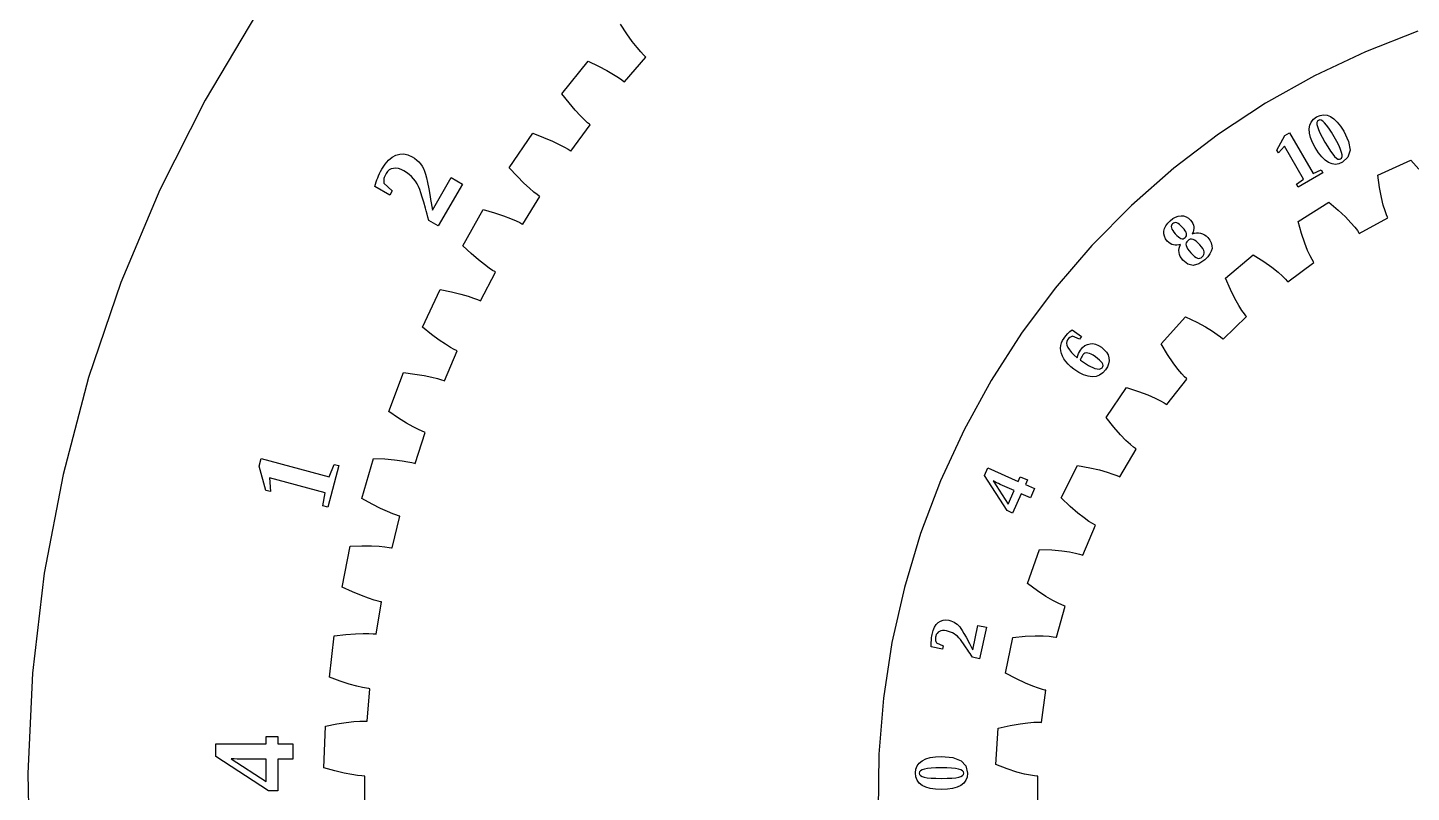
# Model space of a CAD drawing. Header units: metres. Extents: x -322 to 194, y -258 to 258.
# Drawn here: x -321.6 to -73.9, y 0 to 136.9 of the extents above; entities that cross this region are included whole.
import ezdxf

# ---------------------------------------------------------------- set-up
doc = ezdxf.new("R2010")
doc.units = ezdxf.units.M

msp = doc.modelspace()

# ---------------------------------------------------------------- linework, layer by layer
for p, q in [((-280.679, 139.423), (-289.877, 123.969)), ((-214.362, 135.865), (-215.504, 137.594)), ((-72.664, 136.285), (-82.0547, 132.629)), ((-213.361, 134.476), (-214.362, 135.865)), ((-212.515, 133.395), (-213.361, 134.476)), ((-214.742, 127.233), (-210.916, 131.632)), ((-211.835, 132.593), (-212.515, 133.395)), ((-211.333, 132.047), (-211.835, 132.593)), ((-211.023, 131.733), (-211.333, 132.047)), ((-210.916, 131.632), (-211.023, 131.733)), ((-82.0547, 132.629), (-91.1674, 128.326)), ((-225.957, 125.122), (-221.283, 130.95)), ((-221.283, 130.95), (-219.411, 130.058)), ((-219.411, 130.058), (-217.897, 129.26)), ((-217.897, 129.26), (-216.709, 128.572)), ((-216.709, 128.572), (-215.821, 128.01)), ((-215.821, 128.01), (-215.21, 127.589)), ((-215.21, 127.589), (-214.856, 127.325)), ((-214.856, 127.325), (-214.742, 127.233)), ((-91.1674, 128.326), (-99.9578, 123.397)), ((-289.877, 123.969), (-297.974, 107.911)), ((-224.681, 123.489), (-225.957, 125.122)), ((-223.573, 122.184), (-224.681, 123.489)), ((-222.643, 121.174), (-223.573, 122.184)), ((-99.9578, 123.397), (-108.383, 117.868)), ((-224.374, 114.855), (-220.91, 119.544)), ((-221.902, 120.429), (-222.643, 121.174)), ((-221.359, 119.924), (-221.902, 120.429)), ((-221.024, 119.636), (-221.359, 119.924)), ((-220.91, 119.544), (-221.024, 119.636)), ((-92.1402, 118.812), (-92.0429, 119.472)), ((-92.0429, 119.472), (-91.7888, 120.049)), ((-91.7888, 120.049), (-91.3779, 120.545)), ((-91.3779, 120.545), (-90.8103, 120.959)), ((-90.8103, 120.959), (-90.1886, 121.233)), ((-90.6772, 120.18), (-90.7642, 119.937)), ((-90.7642, 119.937), (-90.7642, 119.615)), ((-90.7642, 119.615), (-90.6774, 119.215)), ((-90.6774, 119.215), (-90.4952, 118.713)), ((-90.5033, 120.345), (-90.6772, 120.18)), ((-90.2691, 120.414), (-90.5033, 120.345)), ((-90.0067, 120.365), (-90.2691, 120.414)), ((-90.1886, 121.233), (-89.5679, 121.335)), ((-89.7158, 120.2), (-90.0067, 120.365)), ((-89.3966, 119.918), (-89.7158, 120.2)), ((-89.5679, 121.335), (-88.9483, 121.267)), ((-89.0389, 119.507), (-89.3966, 119.918)), ((-88.6328, 118.952), (-89.0389, 119.507)), ((-88.9483, 121.267), (-88.3298, 121.028)), ((-88.1783, 118.254), (-88.6328, 118.952)), ((-88.3298, 121.028), (-87.7178, 120.621)), ((-87.7178, 120.621), (-87.118, 120.048)), ((-87.118, 120.048), (-86.5303, 119.31)), ((-86.5303, 119.31), (-85.9547, 118.407)), ((-235.386, 111.859), (-231.19, 118.04)), ((-231.19, 118.04), (-229.253, 117.3)), ((-229.253, 117.3), (-227.68, 116.624)), ((-227.68, 116.624), (-226.441, 116.033)), ((-108.383, 117.868), (-116.402, 111.764)), ((-97.9342, 114.999), (-96.4821, 117.61)), ((-96.4821, 117.61), (-95.6481, 118.092)), ((-95.6481, 118.092), (-91.4451, 110.812)), ((-92.0862, 118.078), (-92.1402, 118.812)), ((-91.8869, 117.275), (-92.0862, 118.078)), ((-91.5422, 116.404), (-91.8869, 117.275)), ((-90.4952, 118.713), (-90.2101, 118.086)), ((-90.2101, 118.086), (-89.8221, 117.334)), ((-89.8221, 117.334), (-89.3313, 116.457)), ((-87.6755, 117.413), (-88.1783, 118.254)), ((-87.1877, 116.538), (-87.6755, 117.413)), ((-86.8022, 115.78), (-87.1877, 116.538)), ((-85.9547, 118.407), (-85.0868, 116.53)), ((-85.0868, 116.53), (-84.836, 114.977)), ((-256.362, 113.743), (-255.678, 114.115)), ((-255.678, 114.115), (-254.972, 114.312)), ((-254.972, 114.312), (-254.256, 114.331)), ((-254.256, 114.331), (-253.529, 114.17)), ((-253.529, 114.17), (-252.793, 113.831)), ((-226.441, 116.033), (-225.512, 115.543)), ((-225.512, 115.543), (-224.869, 115.172)), ((-224.869, 115.172), (-224.496, 114.937)), ((-224.496, 114.937), (-224.374, 114.855)), ((-97.6457, 114.5), (-97.9342, 114.999)), ((-96.551, 115.736), (-97.6457, 114.5)), ((-93.1425, 109.832), (-96.551, 115.736)), ((-91.0521, 115.464), (-91.5422, 116.404)), ((-90.472, 114.55), (-91.0521, 115.464)), ((-89.881, 113.801), (-90.472, 114.55)), ((-89.3313, 116.457), (-88.8091, 115.58)), ((-88.8091, 115.58), (-88.3441, 114.856)), ((-88.3441, 114.856), (-87.9362, 114.285)), ((-87.9362, 114.285), (-87.5854, 113.867)), ((-86.519, 115.139), (-86.8022, 115.78)), ((-86.3382, 114.615), (-86.519, 115.139)), ((-86.2516, 114.192), (-86.3382, 114.615)), ((-86.2518, 113.854), (-86.2516, 114.192)), ((-84.836, 114.977), (-85.2024, 113.747)), ((-258.424, 111.2), (-258.206, 111.593)), ((-258.206, 111.593), (-257.626, 112.482)), ((-257.626, 112.482), (-257.011, 113.198)), ((-257.011, 113.198), (-256.362, 113.743)), ((-256.534, 111.642), (-256.887, 111.458)), ((-256.128, 111.746), (-256.534, 111.642)), ((-255.691, 111.766), (-256.128, 111.746)), ((-255.242, 111.701), (-255.691, 111.766)), ((-254.779, 111.551), (-255.242, 111.701)), ((-254.304, 111.316), (-254.779, 111.551)), ((-252.793, 113.831), (-252.351, 113.551)), ((-252.351, 113.551), (-251.954, 113.244)), ((-251.954, 113.244), (-251.6, 112.911)), ((-251.6, 112.911), (-251.289, 112.551)), ((-251.289, 112.551), (-251.016, 112.158)), ((-251.016, 112.158), (-250.774, 111.723)), ((-250.774, 111.723), (-250.562, 111.246)), ((-233.984, 110.333), (-235.386, 111.859)), ((-116.402, 111.764), (-123.976, 105.116)), ((-89.2793, 113.216), (-89.881, 113.801)), ((-88.6667, 112.796), (-89.2793, 113.216)), ((-88.048, 112.545), (-88.6667, 112.796)), ((-87.4284, 112.469), (-88.048, 112.545)), ((-87.5854, 113.867), (-87.2769, 113.584)), ((-86.8076, 112.567), (-87.4284, 112.469)), ((-87.2769, 113.584), (-86.9953, 113.418)), ((-86.9953, 113.418), (-86.7406, 113.368)), ((-86.1859, 112.839), (-86.8076, 112.567)), ((-86.7406, 113.368), (-86.5128, 113.433)), ((-86.5128, 113.433), (-86.3389, 113.601)), ((-86.3389, 113.601), (-86.2518, 113.854)), ((-85.2024, 113.747), (-86.1859, 112.839)), ((-79.8631, 110.511), (-73.9707, 113.245)), ((-73.9707, 113.245), (-72.4881, 111.601)), ((-259.346, 108.919), (-259.216, 109.307)), ((-259.216, 109.307), (-259.082, 109.687)), ((-259.082, 109.687), (-258.944, 110.06)), ((-258.944, 110.06), (-258.793, 110.433)), ((-258.793, 110.433), (-258.62, 110.813)), ((-258.62, 110.813), (-258.424, 111.2)), ((-257.856, 109.707), (-257.866, 109.508)), ((-257.866, 109.508), (-257.857, 109.308)), ((-257.857, 109.308), (-257.831, 109.105)), ((-257.828, 109.904), (-257.856, 109.707)), ((-257.831, 109.105), (-256.338, 107.738)), ((-257.776, 110.11), (-257.828, 109.904)), ((-257.694, 110.336), (-257.776, 110.11)), ((-257.582, 110.58), (-257.694, 110.336)), ((-257.439, 110.844), (-257.582, 110.58)), ((-257.189, 111.192), (-257.439, 110.844)), ((-256.887, 111.458), (-257.189, 111.192)), ((-253.782, 110.99), (-254.304, 111.316)), ((-253.313, 110.642), (-253.782, 110.99)), ((-252.895, 110.274), (-253.313, 110.642)), ((-252.529, 109.885), (-252.895, 110.274)), ((-252.204, 109.466), (-252.529, 109.885)), ((-251.912, 109.007), (-252.204, 109.466)), ((-250.562, 111.246), (-250.382, 110.727)), ((-250.382, 110.727), (-250.208, 110.073)), ((-250.208, 110.073), (-250.016, 109.188)), ((-250.016, 109.188), (-249.807, 108.074)), ((-249.125, 104.279), (-245.773, 110.084)), ((-245.773, 110.084), (-243.779, 108.933)), ((-232.776, 109.12), (-233.984, 110.333)), ((-231.769, 108.186), (-232.776, 109.12)), ((-94.4233, 108.904), (-93.1425, 109.832)), ((-89.7038, 110.956), (-94.1318, 108.399)), ((-91.4451, 110.812), (-89.9953, 111.461)), ((-89.9953, 111.461), (-89.7038, 110.956)), ((-79.5643, 108.317), (-79.8631, 110.511)), ((-297.974, 107.911), (-304.932, 91.3266)), ((-259.472, 108.524), (-259.346, 108.919)), ((-256.781, 106.971), (-259.472, 108.524)), ((-256.338, 107.738), (-256.781, 106.971)), ((-251.653, 108.509), (-251.912, 109.007)), ((-251.425, 107.972), (-251.653, 108.509)), ((-251.204, 107.346), (-251.425, 107.972)), ((-250.964, 106.582), (-251.204, 107.346)), ((-250.703, 105.68), (-250.964, 106.582)), ((-249.807, 108.074), (-249.581, 106.73)), ((-249.581, 106.73), (-249.485, 106.159)), ((-243.779, 108.933), (-248.109, 101.434)), ((-232.993, 101.75), (-229.912, 106.699)), ((-230.971, 107.503), (-231.769, 108.186)), ((-230.389, 107.043), (-230.971, 107.503)), ((-230.033, 106.782), (-230.389, 107.043)), ((-229.912, 106.699), (-230.033, 106.782)), ((-94.1318, 108.399), (-94.4233, 108.904)), ((-79.224, 106.553), (-79.5643, 108.317)), ((-78.8807, 105.175), (-79.224, 106.553)), ((-250.423, 104.64), (-250.703, 105.68)), ((-250.28, 104.119), (-250.423, 104.64)), ((-250.125, 103.571), (-250.28, 104.119)), ((-249.485, 106.159), (-249.377, 105.56)), ((-249.377, 105.56), (-249.257, 104.933)), ((-249.257, 104.933), (-249.125, 104.279)), ((-243.732, 97.8892), (-240.039, 104.383)), ((-240.039, 104.383), (-238.05, 103.799)), ((-123.976, 105.116), (-131.067, 97.956)), ((-94.1033, 102.212), (-88.6279, 105.708)), ((-88.6279, 105.708), (-86.9393, 104.275)), ((-86.9393, 104.275), (-85.6356, 103.039)), ((-78.5668, 104.148), (-78.8807, 105.175)), ((-78.3106, 103.441), (-78.5668, 104.148)), ((-249.957, 102.997), (-250.125, 103.571)), ((-249.776, 102.396), (-249.957, 102.997)), ((-248.109, 101.434), (-249.776, 102.396)), ((-238.05, 103.799), (-236.429, 103.251)), ((-236.429, 103.251), (-235.147, 102.76)), ((-235.147, 102.76), (-234.181, 102.345)), ((-234.181, 102.345), (-233.511, 102.027)), ((-233.511, 102.027), (-233.12, 101.822)), ((-233.12, 101.822), (-232.993, 101.75)), ((-117.823, 101.451), (-117.486, 101.911)), ((-117.486, 101.911), (-117.041, 102.364)), ((-117.041, 102.364), (-116.553, 102.75)), ((-116.747, 101.673), (-116.827, 101.501)), ((-116.613, 101.827), (-116.747, 101.673)), ((-116.438, 101.951), (-116.613, 101.827)), ((-116.553, 102.75), (-116.066, 103.03)), ((-116.252, 102.018), (-116.438, 101.951)), ((-116.053, 102.029), (-116.252, 102.018)), ((-116.066, 103.03), (-115.58, 103.202)), ((-115.842, 101.984), (-116.053, 102.029)), ((-115.615, 101.878), (-115.842, 101.984)), ((-115.369, 101.71), (-115.615, 101.878)), ((-115.58, 103.202), (-115.095, 103.268)), ((-115.103, 101.478), (-115.369, 101.71)), ((-115.095, 103.268), (-114.625, 103.227)), ((-114.625, 103.227), (-114.184, 103.081)), ((-114.184, 103.081), (-113.772, 102.829)), ((-113.772, 102.829), (-113.388, 102.472)), ((-113.388, 102.472), (-113.166, 102.191)), ((-113.166, 102.191), (-112.997, 101.901)), ((-112.997, 101.901), (-112.88, 101.6)), ((-112.88, 101.6), (-112.815, 101.288)), ((-93.5147, 100.078), (-94.1033, 102.212)), ((-85.6356, 103.039), (-84.6593, 102.009)), ((-84.6593, 102.009), (-83.9623, 101.191)), ((-83.1732, 100.104), (-78.0753, 102.898)), ((-78.1384, 103.031), (-78.3106, 103.441)), ((-78.0753, 102.898), (-78.1384, 103.031)), ((-118.183, 100.044), (-118.171, 100.512)), ((-118.086, 99.5922), (-118.183, 100.044)), ((-118.171, 100.512), (-118.051, 100.985)), ((-117.88, 99.157), (-118.086, 99.5922)), ((-118.051, 100.985), (-117.823, 101.451)), ((-117.564, 98.7382), (-117.88, 99.157)), ((-116.827, 101.501), (-116.853, 101.311)), ((-116.853, 101.311), (-116.824, 101.103)), ((-116.824, 101.103), (-116.738, 100.873)), ((-116.738, 100.873), (-116.592, 100.614)), ((-116.592, 100.614), (-116.386, 100.327)), ((-116.386, 100.327), (-116.119, 100.011)), ((-116.119, 100.011), (-115.826, 99.7051)), ((-115.826, 99.7051), (-115.56, 99.4658)), ((-115.56, 99.4658), (-115.319, 99.2933)), ((-115.319, 99.2933), (-115.104, 99.1877)), ((-115.104, 99.1877), (-114.908, 99.1436)), ((-114.819, 101.182), (-115.103, 101.478)), ((-114.908, 99.1436), (-114.72, 99.1543)), ((-114.551, 100.865), (-114.819, 101.182)), ((-114.72, 99.1543), (-114.542, 99.2197)), ((-114.346, 100.576), (-114.551, 100.865)), ((-114.542, 99.2197), (-114.374, 99.3399)), ((-114.374, 99.3399), (-114.227, 99.5039)), ((-114.203, 100.316), (-114.346, 100.576)), ((-114.227, 99.5039), (-114.137, 99.6828)), ((-114.123, 100.085), (-114.203, 100.316)), ((-114.137, 99.6828), (-114.102, 99.8765)), ((-114.102, 99.8765), (-114.123, 100.085)), ((-112.932, 100.346), (-113.074, 100.035)), ((-113.074, 100.035), (-112.69, 100.157)), ((-112.841, 100.659), (-112.932, 100.346)), ((-112.802, 100.973), (-112.841, 100.659)), ((-112.815, 101.288), (-112.802, 100.973)), ((-112.69, 100.157), (-112.314, 100.219)), ((-112.314, 100.219), (-111.945, 100.221)), ((-111.945, 100.221), (-111.583, 100.162)), ((-111.583, 100.162), (-111.234, 100.045)), ((-111.234, 100.045), (-110.903, 99.8712)), ((-110.903, 99.8712), (-110.59, 99.6396)), ((-110.59, 99.6396), (-110.295, 99.3506)), ((-110.295, 99.3506), (-109.925, 98.8705)), ((-92.9423, 98.3748), (-93.5147, 100.078)), ((-83.9623, 101.191), (-83.5045, 100.595)), ((-83.5045, 100.595), (-83.2514, 100.229)), ((-83.2514, 100.229), (-83.1732, 100.104)), ((-242.213, 96.4785), (-243.732, 97.8892)), ((-131.067, 97.956), (-137.642, 90.3185)), ((-117.305, 98.4839), (-117.564, 98.7382)), ((-117.033, 98.2815), (-117.305, 98.4839)), ((-116.746, 98.131), (-117.033, 98.2815)), ((-116.446, 98.0324), (-116.746, 98.131)), ((-116.136, 97.985), (-116.446, 98.0324)), ((-115.821, 97.9876), (-116.136, 97.985)), ((-115.501, 98.0402), (-115.821, 97.9876)), ((-115.175, 98.1428), (-115.501, 98.0402)), ((-115.467, 97.0673), (-115.428, 97.4295)), ((-115.448, 96.7013), (-115.467, 97.0673)), ((-115.37, 96.3396), (-115.448, 96.7013)), ((-115.428, 97.4295), (-115.331, 97.788)), ((-115.331, 97.788), (-115.175, 98.1428)), ((-114.176, 98.3853), (-114.214, 98.1573)), ((-114.214, 98.1573), (-114.184, 97.9124)), ((-114.184, 97.9124), (-114.083, 97.6413)), ((-114.071, 98.5966), (-114.176, 98.3853)), ((-114.083, 97.6413), (-113.909, 97.3338)), ((-113.898, 98.791), (-114.071, 98.5966)), ((-113.909, 97.3338), (-113.661, 96.99)), ((-113.676, 98.9512), (-113.898, 98.791)), ((-113.443, 99.0412), (-113.676, 98.9512)), ((-113.661, 96.99), (-113.339, 96.6099)), ((-113.199, 99.0608), (-113.443, 99.0412)), ((-112.945, 99.0101), (-113.199, 99.0608)), ((-112.674, 98.8865), (-112.945, 99.0101)), ((-112.381, 98.6872), (-112.674, 98.8865)), ((-112.065, 98.4124), (-112.381, 98.6872)), ((-111.726, 98.0619), (-112.065, 98.4124)), ((-111.425, 97.7014), (-111.726, 98.0619)), ((-111.195, 97.3704), (-111.425, 97.7014)), ((-111.038, 97.0689), (-111.195, 97.3704)), ((-110.952, 96.797), (-111.038, 97.0689)), ((-110.936, 96.5476), (-110.952, 96.797)), ((-109.673, 96.9173), (-109.927, 96.4144)), ((-109.925, 98.8705), (-109.678, 98.3873)), ((-109.678, 98.3873), (-109.552, 97.9011)), ((-109.549, 97.4118), (-109.673, 96.9173)), ((-109.552, 97.9011), (-109.549, 97.4118)), ((-92.4185, 97.0554), (-92.9423, 98.3748)), ((-91.9704, 96.0791), (-92.4185, 97.0554)), ((-240.912, 95.3654), (-242.213, 96.4785)), ((-239.834, 94.5151), (-240.912, 95.3654)), ((-238.984, 93.8971), (-239.834, 94.5151)), ((-115.23, 95.9891), (-115.37, 96.3396)), ((-115.031, 95.6496), (-115.23, 95.9891)), ((-114.77, 95.3211), (-115.031, 95.6496)), ((-113.874, 94.6029), (-114.77, 95.3211)), ((-112.918, 94.3738), (-113.874, 94.6029)), ((-113.339, 96.6099), (-113.002, 96.2586)), ((-113.002, 96.2586), (-112.694, 95.9859)), ((-111.903, 94.6339), (-112.918, 94.3738)), ((-112.694, 95.9859), (-112.415, 95.7917)), ((-112.415, 95.7917), (-112.166, 95.676)), ((-112.166, 95.676), (-111.935, 95.6328)), ((-111.935, 95.6328), (-111.711, 95.6543)), ((-110.83, 95.3829), (-111.903, 94.6339)), ((-111.711, 95.6543), (-111.496, 95.7408)), ((-111.496, 95.7408), (-111.288, 95.892)), ((-111.288, 95.892), (-111.104, 96.0951)), ((-111.104, 96.0951), (-110.987, 96.3136)), ((-110.987, 96.3136), (-110.936, 96.5476)), ((-110.313, 95.9029), (-110.83, 95.3829)), ((-109.927, 96.4144), (-110.313, 95.9029)), ((-107.11, 92.0898), (-102.15, 96.2837)), ((-102.15, 96.2837), (-100.285, 95.0891)), ((-100.285, 95.0891), (-98.8284, 94.0379)), ((-95.9967, 91.4575), (-91.3167, 94.9057)), ((-91.6224, 95.4129), (-91.9704, 96.0791)), ((-91.397, 95.0293), (-91.6224, 95.4129)), ((-91.3167, 94.9057), (-91.397, 95.0293)), ((-240.542, 88.0017), (-237.865, 93.1804)), ((-238.368, 93.4845), (-238.984, 93.8971)), ((-237.992, 93.253), (-238.368, 93.4845)), ((-237.865, 93.1804), (-237.992, 93.253)), ((-106.242, 90.0526), (-107.11, 92.0898)), ((-98.8284, 94.0379), (-97.7234, 93.1467)), ((-97.7234, 93.1467), (-96.9237, 92.4295)), ((-96.9237, 92.4295), (-96.3905, 91.8997)), ((-96.3905, 91.8997), (-96.0909, 91.5708)), ((-304.932, 91.3266), (-310.716, 74.2975)), ((-250.941, 83.3), (-247.776, 90.0669)), ((-247.776, 90.0669), (-245.747, 89.643)), ((-245.747, 89.643), (-244.087, 89.2252)), ((-244.087, 89.2252), (-242.77, 88.8373)), ((-137.642, 90.3185), (-143.668, 82.2411)), ((-105.448, 88.4413), (-106.242, 90.0526)), ((-96.0909, 91.5708), (-95.9967, 91.4575)), ((-242.77, 88.8373), (-241.774, 88.501)), ((-241.774, 88.501), (-241.081, 88.2366)), ((-241.081, 88.2366), (-240.675, 88.0638)), ((-240.675, 88.0638), (-240.542, 88.0017)), ((-104.753, 87.2034), (-105.448, 88.4413)), ((-104.179, 86.2955), (-104.753, 87.2034)), ((-118.652, 80.3239), (-114.295, 85.1416)), ((-114.295, 85.1416), (-112.288, 84.2062)), ((-107.553, 81.1785), (-103.375, 85.2198)), ((-103.745, 85.6816), (-104.179, 86.2955)), ((-103.471, 85.3315), (-103.745, 85.6816)), ((-103.375, 85.2198), (-103.471, 85.3315)), ((-249.315, 82.0145), (-250.941, 83.3)), ((-247.93, 81.0082), (-249.315, 82.0145)), ((-143.668, 82.2411), (-149.115, 73.7629)), ((-136.041, 81.3633), (-135.718, 81.7768)), ((-135.718, 81.7768), (-135.372, 82.1613)), ((-135.372, 82.1613), (-135.001, 82.5169)), ((-135.001, 82.5169), (-134.606, 82.8435)), ((-134.606, 82.8435), (-132.933, 81.628)), ((-112.288, 84.2062), (-110.704, 83.3585)), ((-110.704, 83.3585), (-109.49, 82.6225)), ((-109.49, 82.6225), (-108.602, 82.0183)), ((-108.602, 82.0183), (-108.003, 81.5643)), ((-246.788, 80.2462), (-247.93, 81.0082)), ((-245.891, 79.6977), (-246.788, 80.2462)), ((-245.244, 79.3354), (-245.891, 79.6977)), ((-244.851, 79.1345), (-245.244, 79.3354)), ((-136.655, 79.5708), (-136.612, 80.0444)), ((-136.622, 79.0881), (-136.655, 79.5708)), ((-136.612, 80.0444), (-136.496, 80.501)), ((-136.496, 80.501), (-136.305, 80.9406)), ((-136.305, 80.9406), (-136.041, 81.3633)), ((-135.548, 80.7727), (-135.589, 80.442)), ((-135.589, 80.442), (-135.524, 80.0737)), ((-135.402, 81.0658), (-135.548, 80.7727)), ((-135.524, 80.0737), (-135.352, 79.6676)), ((-135.224, 81.2733), (-135.402, 81.0658)), ((-135.352, 79.6676), (-135.08, 79.2355)), ((-135.017, 81.4461), (-135.224, 81.2733)), ((-134.781, 81.5841), (-135.017, 81.4461)), ((-134.515, 81.6873), (-134.781, 81.5841)), ((-133.28, 81.1507), (-134.515, 81.6873)), ((-132.933, 81.628), (-133.28, 81.1507)), ((-133.09, 79.2191), (-132.711, 79.6666)), ((-132.711, 79.6666), (-132.302, 80.0051)), ((-132.302, 80.0051), (-131.863, 80.2346)), ((-131.863, 80.2346), (-131.396, 80.3552)), ((-131.396, 80.3552), (-130.907, 80.3652)), ((-130.907, 80.3652), (-130.406, 80.2617)), ((-130.406, 80.2617), (-129.892, 80.0448)), ((-129.892, 80.0448), (-129.366, 79.7145)), ((-129.366, 79.7145), (-128.845, 79.2789)), ((-117.52, 78.4205), (-118.652, 80.3239)), ((-108.003, 81.5643), (-107.662, 81.2782)), ((-107.662, 81.2782), (-107.553, 81.1785)), ((-246.976, 73.6973), (-244.718, 79.0723)), ((-244.718, 79.0723), (-244.851, 79.1345)), ((-136.512, 78.6031), (-136.622, 79.0881)), ((-136.326, 78.116), (-136.512, 78.6031)), ((-136.062, 77.6266), (-136.326, 78.116)), ((-135.722, 77.1439), (-136.062, 77.6266)), ((-135.311, 76.6759), (-135.722, 77.1439)), ((-135.08, 79.2355), (-134.713, 78.7879)), ((-134.713, 78.7879), (-134.251, 78.3249)), ((-134.251, 78.3249), (-133.693, 77.8464)), ((-133.693, 77.8464), (-133.589, 78.2267)), ((-133.589, 78.2267), (-133.454, 78.5823)), ((-133.454, 78.5823), (-133.288, 78.913)), ((-133.288, 78.913), (-133.09, 79.2191)), ((-133.049, 77.6824), (-133.146, 77.4319)), ((-133.146, 77.4319), (-133.119, 77.4119)), ((-133.119, 77.4119), (-131.669, 76.4511)), ((-132.938, 77.9193), (-133.049, 77.6824)), ((-132.812, 78.1427), (-132.938, 77.9193)), ((-132.671, 78.3526), (-132.812, 78.1427)), ((-132.501, 78.5316), (-132.671, 78.3526)), ((-132.297, 78.6463), (-132.501, 78.5316)), ((-132.06, 78.6967), (-132.297, 78.6463)), ((-131.789, 78.6828), (-132.06, 78.6967)), ((-131.488, 78.6077), (-131.789, 78.6828)), ((-131.162, 78.4732), (-131.488, 78.6077)), ((-130.81, 78.2791), (-131.162, 78.4732)), ((-130.433, 78.0255), (-130.81, 78.2791)), ((-130.031, 77.7183), (-130.433, 78.0255)), ((-129.697, 77.4316), (-130.031, 77.7183)), ((-129.431, 77.1654), (-129.697, 77.4316)), ((-129.234, 76.9196), (-129.431, 77.1654)), ((-129.11, 76.6884), (-129.234, 76.9196)), ((-128.845, 79.2789), (-128.446, 78.8178)), ((-128.446, 78.8178), (-128.169, 78.3313)), ((-128.169, 78.3313), (-128.014, 77.8194)), ((-127.983, 77.2917), (-128.075, 76.7572)), ((-128.014, 77.8194), (-127.983, 77.2917)), ((-116.518, 76.9294), (-117.52, 78.4205)), ((-115.665, 75.7953), (-116.518, 76.9294)), ((-256.968, 68.1842), (-254.351, 75.1811)), ((-254.351, 75.1811), (-252.295, 74.9198)), ((-252.295, 74.9198), (-250.607, 74.6352)), ((-250.607, 74.6352), (-249.263, 74.3532)), ((-249.263, 74.3532), (-248.244, 74.097)), ((-134.826, 76.2227), (-135.311, 76.6759)), ((-134.269, 75.7842), (-134.826, 76.2227)), ((-133.381, 75.2029), (-134.269, 75.7842)), ((-132.539, 74.7837), (-133.381, 75.2029)), ((-131.744, 74.5267), (-132.539, 74.7837)), ((-130.996, 74.432), (-131.744, 74.5267)), ((-131.669, 76.4511), (-130.532, 75.9036)), ((-130.304, 74.4995), (-130.996, 74.432)), ((-130.532, 75.9036), (-129.709, 75.7692)), ((-129.68, 74.728), (-130.304, 74.4995)), ((-129.709, 75.7692), (-129.2, 76.048)), ((-129.121, 75.1175), (-129.68, 74.728)), ((-129.2, 76.048), (-129.093, 76.2527)), ((-128.629, 75.668), (-129.121, 75.1175)), ((-129.063, 76.4661), (-129.11, 76.6884)), ((-129.093, 76.2527), (-129.063, 76.4661)), ((-128.291, 76.216), (-128.629, 75.668)), ((-128.075, 76.7572), (-128.291, 76.216)), ((-114.975, 74.9721), (-115.665, 75.7953)), ((-114.463, 74.4214), (-114.975, 74.9721)), ((-114.144, 74.111), (-114.463, 74.4214)), ((-310.716, 74.2975), (-315.297, 56.9065)), ((-248.244, 74.097), (-247.532, 73.8886)), ((-247.532, 73.8886), (-247.113, 73.7485)), ((-247.113, 73.7485), (-246.976, 73.6973)), ((-149.115, 73.7629), (-153.958, 64.9254)), ((-128.523, 67.1246), (-124.846, 72.4801)), ((-124.846, 72.4801), (-122.732, 71.8205)), ((-117.637, 69.4509), (-114.034, 74.0131)), ((-114.034, 74.0131), (-114.144, 74.111)), ((-122.732, 71.8205), (-121.05, 71.1916)), ((-121.05, 71.1916), (-119.748, 70.6239)), ((-119.748, 70.6239), (-118.788, 70.1435)), ((-118.788, 70.1435), (-118.133, 69.7734)), ((-118.133, 69.7734), (-117.758, 69.5353)), ((-117.758, 69.5353), (-117.637, 69.4509)), ((-255.245, 67.032), (-256.968, 68.1842)), ((-253.784, 66.1389), (-255.245, 67.032)), ((-127.147, 65.389), (-128.523, 67.1246)), ((-252.585, 65.47), (-253.784, 66.1389)), ((-251.648, 64.9945), (-252.585, 65.47)), ((-252.253, 58.9268), (-250.429, 64.4642)), ((-250.974, 64.6847), (-251.648, 64.9945)), ((-250.567, 64.5157), (-250.974, 64.6847)), ((-250.429, 64.4642), (-250.567, 64.5157)), ((-153.958, 64.9254), (-158.173, 55.7715)), ((-125.956, 64.0448), (-127.147, 65.389)), ((-124.958, 63.0346), (-125.956, 64.0448)), ((-124.165, 62.3107), (-124.958, 63.0346)), ((-123.584, 61.8332), (-124.165, 62.3107)), ((-280.205, 58.3932), (-279.831, 59.79)), ((-279.831, 59.79), (-267.622, 56.5188)), ((-261.775, 52.6373), (-259.722, 59.8201)), ((-259.722, 59.8201), (-257.652, 59.7229)), ((-257.652, 59.7229), (-255.946, 59.5733)), ((-255.946, 59.5733), (-254.585, 59.399)), ((-126.067, 56.484), (-123.105, 61.4856)), ((-123.227, 61.568), (-123.584, 61.8332)), ((-123.105, 61.4856), (-123.227, 61.568)), ((-279.009, 54.086), (-280.205, 58.3932)), ((-265.925, 58.5217), (-267.913, 51.1024)), ((-267.622, 56.5188), (-266.771, 58.7484)), ((-266.771, 58.7484), (-265.925, 58.5217)), ((-254.585, 59.399), (-253.548, 59.2246)), ((-253.548, 59.2246), (-252.822, 59.0733)), ((-252.822, 59.0733), (-252.394, 58.967)), ((-252.394, 58.967), (-252.253, 58.9268)), ((-150.306, 56.7695), (-149.699, 58.1325)), ((-149.699, 58.1325), (-144.246, 55.7043)), ((-136.546, 52.7275), (-133.616, 58.5252)), ((-133.616, 58.5252), (-131.433, 58.1533)), ((-131.433, 58.1533), (-129.682, 57.7542)), ((-129.682, 57.7542), (-128.316, 57.365)), ((-128.316, 57.365), (-127.3, 57.017)), ((-127.3, 57.017), (-126.602, 56.7374)), ((-315.297, 56.9065), (-318.655, 39.2383)), ((-268.384, 53.6751), (-278.313, 56.3355)), ((-278.313, 56.3355), (-278.173, 53.8618)), ((-158.173, 55.7715), (-161.739, 46.346)), ((-146.258, 50.4835), (-150.306, 56.7695)), ((-148.444, 55.6178), (-148.748, 55.7855)), ((-148.748, 55.7855), (-146.06, 51.6281)), ((-148.128, 55.4537), (-148.444, 55.6178)), ((-147.799, 55.2933), (-148.128, 55.4537)), ((-147.457, 55.1365), (-147.799, 55.2933)), ((-144.988, 54.0371), (-147.457, 55.1365)), ((-144.246, 55.7043), (-143.876, 56.5338)), ((-143.876, 56.5338), (-142.606, 55.9684)), ((-142.606, 55.9684), (-142.976, 55.139)), ((-142.976, 55.139), (-141.339, 54.4101)), ((-126.602, 56.7374), (-126.198, 56.5515)), ((-126.198, 56.5515), (-126.067, 56.484)), ((-278.173, 53.8618), (-279.009, 54.086)), ((-268.759, 51.3292), (-268.384, 53.6751)), ((-259.966, 51.6256), (-261.775, 52.6373)), ((-146.06, 51.6281), (-144.988, 54.0371)), ((-143.718, 53.4717), (-145.249, 50.0341)), ((-142.081, 52.7429), (-143.718, 53.4717)), ((-141.339, 54.4101), (-142.081, 52.7429)), ((-134.951, 51.1907), (-136.546, 52.7275)), ((-267.913, 51.1024), (-268.759, 51.3292)), ((-258.439, 50.8515), (-259.966, 51.6256)), ((-257.191, 50.28), (-258.439, 50.8515)), ((-256.219, 49.8804), (-257.191, 50.28)), ((-255.523, 49.6251), (-256.219, 49.8804)), ((-255.103, 49.489), (-255.523, 49.6251)), ((-145.249, 50.0341), (-146.258, 50.4835)), ((-133.591, 50.0173), (-134.951, 51.1907)), ((-132.468, 49.149), (-133.591, 50.0173)), ((-256.339, 43.7838), (-254.962, 49.4486)), ((-254.962, 49.4486), (-255.103, 49.489)), ((-132.694, 42.5091), (-130.425, 47.861)), ((-131.585, 48.5374), (-132.468, 49.149)), ((-130.946, 48.1415), (-131.585, 48.5374)), ((-130.557, 47.9263), (-130.946, 48.1415)), ((-130.425, 47.861), (-130.557, 47.9263)), ((-161.739, 46.346), (-164.639, 36.6946)), ((-265.332, 36.7577), (-263.856, 44.0808)), ((-263.856, 44.0808), (-261.785, 44.1485)), ((-261.785, 44.1485), (-260.073, 44.1349)), ((-260.073, 44.1349), (-258.701, 44.0692)), ((-258.701, 44.0692), (-257.655, 43.9778)), ((-257.655, 43.9778), (-256.919, 43.8846)), ((-256.919, 43.8846), (-256.483, 43.8127)), ((-256.483, 43.8127), (-256.339, 43.7838)), ((-142.578, 37.3895), (-140.447, 43.5259)), ((-140.447, 43.5259), (-138.234, 43.4483)), ((-138.234, 43.4483), (-136.445, 43.2862)), ((-136.445, 43.2862), (-135.04, 43.0825)), ((-135.04, 43.0825), (-133.987, 42.873)), ((-133.987, 42.873), (-133.258, 42.6889)), ((-133.258, 42.6889), (-132.833, 42.5585)), ((-132.833, 42.5585), (-132.694, 42.5091)), ((-318.655, 39.2383), (-320.772, 21.3789)), ((-140.793, 36.0789), (-142.578, 37.3895)), ((-263.448, 35.8929), (-265.332, 36.7577)), ((-261.865, 35.2425), (-263.448, 35.8929)), ((-260.575, 34.772), (-261.865, 35.2425)), ((-259.574, 34.4509), (-260.575, 34.772)), ((-164.639, 36.6946), (-166.859, 26.8645)), ((-139.289, 35.0973), (-140.793, 36.0789)), ((-138.06, 34.3864), (-139.289, 35.0973)), ((-258.86, 34.2517), (-259.574, 34.4509)), ((-259.21, 28.364), (-258.287, 34.1204)), ((-258.43, 34.1494), (-258.86, 34.2517)), ((-258.287, 34.1204), (-258.43, 34.1494)), ((-137.103, 33.8979), (-138.06, 34.3864)), ((-137.399, 27.7756), (-135.863, 33.3822)), ((-136.417, 33.5907), (-137.103, 33.8979)), ((-136.003, 33.4294), (-136.417, 33.5907)), ((-135.863, 33.3822), (-136.003, 33.4294)), ((-159.228, 29.5642), (-158.928, 30.0423)), ((-158.928, 30.0423), (-158.571, 30.4187)), ((-158.571, 30.4187), (-158.165, 30.6887)), ((-158.165, 30.6887), (-157.714, 30.8476)), ((-157.714, 30.8476), (-157.221, 30.8954)), ((-157.221, 30.8954), (-156.683, 30.8321)), ((-156.683, 30.8321), (-156.345, 30.7451)), ((-156.345, 30.7451), (-156.03, 30.6324)), ((-156.03, 30.6324), (-155.737, 30.494)), ((-155.737, 30.494), (-155.466, 30.3301)), ((-155.466, 30.3301), (-155.212, 30.1373)), ((-155.212, 30.1373), (-154.969, 29.9118)), ((-154.969, 29.9118), (-154.736, 29.6533)), ((-152.387, 25.5372), (-151.46, 29.9017)), ((-151.46, 29.9017), (-149.96, 29.583)), ((-267.616, 20.6456), (-266.727, 28.0628)), ((-266.727, 28.0628), (-264.667, 28.2949)), ((-264.667, 28.2949), (-262.959, 28.4173)), ((-262.959, 28.4173), (-261.587, 28.4608)), ((-261.587, 28.4608), (-260.536, 28.4528)), ((-260.536, 28.4528), (-259.796, 28.4185)), ((-259.796, 28.4185), (-259.356, 28.3813)), ((-259.356, 28.3813), (-259.21, 28.364)), ((-159.806, 27.1795), (-159.787, 27.4467)), ((-159.787, 27.4467), (-159.756, 27.723)), ((-159.756, 27.723), (-159.711, 28.0082)), ((-159.711, 28.0082), (-159.654, 28.3025)), ((-159.654, 28.3025), (-159.47, 28.9842)), ((-159.47, 28.9842), (-159.228, 29.5642)), ((-159.071, 27.6115), (-159.077, 27.452)), ((-159.077, 27.452), (-159.067, 27.3109)), ((-159.05, 27.7893), (-159.071, 27.6115)), ((-159.067, 27.3109), (-159.045, 27.1803)), ((-159.014, 27.9855), (-159.05, 27.7893)), ((-158.927, 28.257), (-159.014, 27.9855)), ((-158.791, 28.4876), (-158.927, 28.257)), ((-158.605, 28.6772), (-158.791, 28.4876)), ((-158.369, 28.8258), (-158.605, 28.6772)), ((-158.096, 28.9287), (-158.369, 28.8258)), ((-157.797, 28.9802), (-158.096, 28.9287)), ((-157.473, 28.9803), (-157.797, 28.9802)), ((-157.123, 28.9288), (-157.473, 28.9803)), ((-156.724, 28.8293), (-157.123, 28.9288)), ((-156.355, 28.7059), (-156.724, 28.8293)), ((-156.014, 28.5586), (-156.355, 28.7059)), ((-155.701, 28.3875), (-156.014, 28.5586)), ((-155.409, 28.1887), (-155.701, 28.3875)), ((-155.13, 27.9583), (-155.409, 28.1887)), ((-154.863, 27.6963), (-155.13, 27.9583)), ((-154.608, 27.4027), (-154.863, 27.6963)), ((-154.736, 29.6533), (-154.514, 29.3621)), ((-154.339, 27.0517), (-154.608, 27.4027)), ((-154.514, 29.3621), (-154.269, 28.9834)), ((-154.269, 28.9834), (-153.965, 28.4627)), ((-153.965, 28.4627), (-153.603, 27.8001)), ((-153.603, 27.8001), (-153.004, 26.6533)), ((-149.96, 29.583), (-151.158, 23.945)), ((-146.513, 21.3842), (-145.219, 27.7499)), ((-145.219, 27.7499), (-143.015, 27.9679)), ((-143.015, 27.9679), (-141.22, 28.0458)), ((-141.22, 28.0458), (-139.801, 28.0311)), ((-139.801, 28.0311), (-138.729, 27.9639)), ((-138.729, 27.9639), (-137.982, 27.8786)), ((-137.982, 27.8786), (-137.543, 27.8061)), ((-137.543, 27.8061), (-137.399, 27.7756)), ((-166.859, 26.8645), (-168.387, 16.9035)), ((-159.826, 26.3751), (-159.823, 26.6473)), ((-159.825, 26.0989), (-159.826, 26.3751)), ((-157.802, 25.6689), (-159.825, 26.0989)), ((-159.823, 26.6473), (-159.817, 26.9155)), ((-159.817, 26.9155), (-159.806, 27.1795)), ((-159.045, 27.1803), (-159.01, 27.0525)), ((-159.01, 27.0525), (-158.963, 26.9274)), ((-158.963, 26.9274), (-158.905, 26.8051)), ((-158.905, 26.8051), (-157.68, 26.246)), ((-157.68, 26.246), (-157.802, 25.6689)), ((-154.029, 26.6174), (-154.339, 27.0517)), ((-153.678, 26.0999), (-154.029, 26.6174)), ((-153.286, 25.4992), (-153.678, 26.0999)), ((-153.087, 25.1984), (-153.286, 25.4992)), ((-152.876, 24.8835), (-153.087, 25.1984)), ((-153.004, 26.6533), (-152.811, 26.2963)), ((-152.651, 24.5546), (-152.876, 24.8835)), ((-152.811, 26.2963), (-152.606, 25.9242)), ((-152.606, 25.9242), (-152.387, 25.5372)), ((-152.412, 24.2115), (-152.651, 24.5546)), ((-151.158, 23.945), (-152.412, 24.2115)), ((-320.772, 21.3789), (-321.637, 3.41534)), ((-265.669, 19.9333), (-267.616, 20.6456)), ((-264.039, 19.4107), (-265.669, 19.9333)), ((-144.569, 20.3232), (-146.513, 21.3842)), ((-142.947, 19.5509), (-144.569, 20.3232)), ((-262.716, 19.0441), (-264.039, 19.4107)), ((-261.693, 18.8036), (-262.716, 19.0441)), ((-260.965, 18.6618), (-261.693, 18.8036)), ((-260.529, 18.5939), (-260.965, 18.6618)), ((-260.847, 12.7648), (-260.383, 18.5764)), ((-260.383, 18.5764), (-260.529, 18.5939)), ((-141.635, 19.0102), (-142.947, 19.5509)), ((-140.621, 18.6535), (-141.635, 19.0102)), ((-139.9, 18.4406), (-140.621, 18.6535)), ((-140.098, 12.5464), (-139.323, 18.3078)), ((-139.468, 18.3359), (-139.9, 18.4406)), ((-139.323, 18.3078), (-139.468, 18.3359)), ((-168.387, 16.9035), (-169.217, 6.86014)), ((-266.281, 12.2624), (-264.588, 12.5201)), ((-264.588, 12.5201), (-263.224, 12.6725)), ((-263.224, 12.6725), (-262.176, 12.748)), ((-262.176, 12.748), (-261.435, 12.7726)), ((-261.435, 12.7726), (-260.993, 12.7706)), ((-260.993, 12.7706), (-260.847, 12.7648)), ((-143.922, 12.3049), (-142.513, 12.4796)), ((-142.513, 12.4796), (-141.441, 12.5558)), ((-141.441, 12.5558), (-140.69, 12.5708)), ((-140.69, 12.5708), (-140.245, 12.5575)), ((-140.245, 12.5575), (-140.098, 12.5464)), ((-278.936, 8.67999), (-278.936, 10.045)), ((-278.936, 10.045), (-276.848, 10.045)), ((-276.848, 10.045), (-276.848, 8.67999)), ((-268.613, 4.40303), (-268.316, 11.8674)), ((-268.316, 11.8674), (-266.281, 12.2624)), ((-148.279, 4.99733), (-147.845, 11.4787)), ((-147.845, 11.4787), (-145.69, 11.9885)), ((-145.69, 11.9885), (-143.922, 12.3049)), ((-287.92, 6.439), (-287.92, 8.67999)), ((-287.92, 8.67999), (-278.936, 8.67999)), ((-276.848, 8.67999), (-274.16, 8.67999)), ((-274.16, 8.67999), (-274.16, 5.939)), ((-278.508, 0.28499), (-287.92, 6.439)), ((-284.659, 5.99637), (-285.179, 6.04099)), ((-285.179, 6.04099), (-278.936, 1.976)), ((-284.123, 5.96449), (-284.659, 5.99637)), ((-283.572, 5.94537), (-284.123, 5.96449)), ((-283.006, 5.939), (-283.572, 5.94537)), ((-278.936, 5.939), (-283.006, 5.939)), ((-278.936, 1.976), (-278.936, 5.939)), ((-274.16, 5.939), (-276.848, 5.939)), ((-276.848, 5.939), (-276.848, 0.28499)), ((-169.217, 6.86014), (-169.344, -3.21663)), ((-162.363, 4.75024), (-161.995, 5.25281)), ((-161.995, 5.25281), (-161.479, 5.66899)), ((-161.479, 5.66899), (-160.82, 5.99536)), ((-160.82, 5.99536), (-160.024, 6.22849)), ((-160.024, 6.22849), (-159.091, 6.36836)), ((-159.091, 6.36836), (-158.02, 6.41499)), ((-158.02, 6.41499), (-155.962, 6.22849)), ((-155.962, 6.22849), (-154.491, 5.66899)), ((-154.491, 5.66899), (-153.609, 4.7365)), ((-146.211, 4.20488), (-148.279, 4.99733)), ((-321.637, 3.41534), (-321.248, -14.5648)), ((-266.616, 3.84758), (-268.613, 4.40303)), ((-264.949, 3.45621), (-266.616, 3.84758)), ((-263.601, 3.19592), (-264.949, 3.45621)), ((-262.562, 3.03735), (-263.601, 3.19592)), ((-261.825, 2.9539), (-262.562, 3.03735)), ((-261.385, 2.92091), (-261.825, 2.9539)), ((-261.238, 2.91498), (-261.385, 2.92091)), ((-261.238, -2.91498), (-261.238, 2.91498)), ((-162.658, 3.48599), (-162.585, 4.1613)), ((-162.584, 2.78743), (-162.658, 3.48599)), ((-162.585, 4.1613), (-162.363, 4.75024)), ((-162.36, 2.18375), (-162.584, 2.78743)), ((-161.916, 3.68205), (-161.973, 3.44499)), ((-161.973, 3.44499), (-161.918, 3.21199)), ((-161.918, 3.21199), (-161.751, 3.015)), ((-161.743, 3.88524), (-161.916, 3.68205)), ((-161.751, 3.015), (-161.472, 2.85399)), ((-161.454, 4.05455), (-161.743, 3.88524)), ((-161.472, 2.85399), (-161.081, 2.72899)), ((-161.05, 4.18999), (-161.454, 4.05455)), ((-161.081, 2.72899), (-160.556, 2.6358)), ((-160.515, 4.29411), (-161.05, 4.18999)), ((-160.556, 2.6358), (-159.87, 2.56924)), ((-159.832, 4.3685), (-160.515, 4.29411)), ((-159.87, 2.56924), (-159.025, 2.52931)), ((-159, 4.41312), (-159.832, 4.3685)), ((-159.025, 2.52931), (-158.02, 2.51599)), ((-158.02, 4.42799), (-159, 4.41312)), ((-157.019, 4.41293), (-158.02, 4.42799)), ((-158.02, 2.51599), (-157, 2.52956)), ((-156.17, 4.36774), (-157.019, 4.41293)), ((-157, 2.52956), (-156.14, 2.57024)), ((-155.473, 4.29243), (-156.17, 4.36774)), ((-156.14, 2.57024), (-155.442, 2.63806)), ((-154.929, 4.187), (-155.473, 4.29243)), ((-155.442, 2.63806), (-154.905, 2.73299)), ((-154.519, 4.05061), (-154.929, 4.187)), ((-154.905, 2.73299), (-154.506, 2.85887)), ((-154.227, 3.88148), (-154.519, 4.05061)), ((-154.506, 2.85887), (-154.221, 3.01949)), ((-154.051, 3.67961), (-154.227, 3.88148)), ((-154.221, 3.01949), (-154.05, 3.21487)), ((-153.993, 3.44499), (-154.051, 3.67961)), ((-154.05, 3.21487), (-153.993, 3.44499)), ((-153.39, 2.75648), (-153.615, 2.17)), ((-153.609, 4.7365), (-153.315, 3.431)), ((-153.315, 3.431), (-153.39, 2.75648)), ((-144.501, 3.65564), (-146.211, 4.20488)), ((-143.128, 3.29471), (-144.501, 3.65564)), ((-142.076, 3.07629), (-143.128, 3.29471)), ((-141.333, 2.9613), (-142.076, 3.07629)), ((-140.891, 2.91524), (-141.333, 2.9613)), ((-140.743, 2.90657), (-140.891, 2.91524)), ((-140.743, -2.90657), (-140.743, 2.90657)), ((-276.848, 0.28499), (-278.508, 0.28499)), ((-161.987, 1.67493), (-162.36, 2.18375)), ((-161.464, 1.26099), (-161.987, 1.67493)), ((-160.802, 0.94073), (-161.464, 1.26099)), ((-160.007, 0.71199), (-160.802, 0.94073)), ((-159.08, 0.57474), (-160.007, 0.71199)), ((-158.02, 0.52899), (-159.08, 0.57474)), ((-156.939, 0.57474), (-158.02, 0.52899)), ((-155.995, 0.71199), (-156.939, 0.57474)), ((-155.188, 0.94073), (-155.995, 0.71199)), ((-154.518, 1.26099), (-155.188, 0.94073)), ((-153.991, 1.67149), (-154.518, 1.26099)), ((-153.615, 2.17), (-153.991, 1.67149))]:
    msp.add_line(p, q)

doc.saveas('drawing.dxf')
